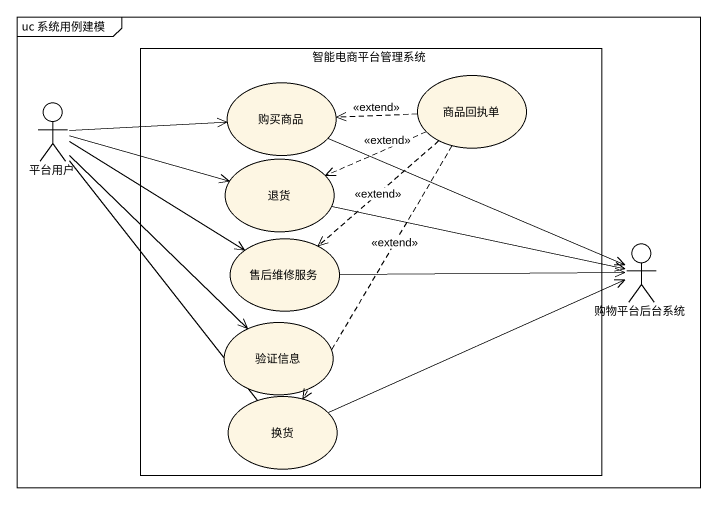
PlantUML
@startuml
mainframe uc 系统用例建模
rectangle 智能电商平台管理系统 {
  usecase 购买商品
  usecase 商品回执单
  usecase 退货
  usecase 售后维修服务
  usecase 验证信息
  usecase 换货
}
actor 平台用户
actor 购物平台后台系统
商品回执单 .left.> 购买商品 : <<extend>>
商品回执单 .left.> 退货 : <<extend>>
商品回执单 ..> 售后维修服务 : <<extend>>
商品回执单 ..> 换货 : <<extend>>
平台用户 -right-> 购买商品
平台用户 -right-> 退货
平台用户 -right-> 售后维修服务
平台用户 --> 验证信息
平台用户 -- 换货
购物平台后台系统 <-left- 购买商品
购物平台后台系统 <-left- 退货
购物平台后台系统 <-left- 售后维修服务
购物平台后台系统 <-left- 换货
@enduml
